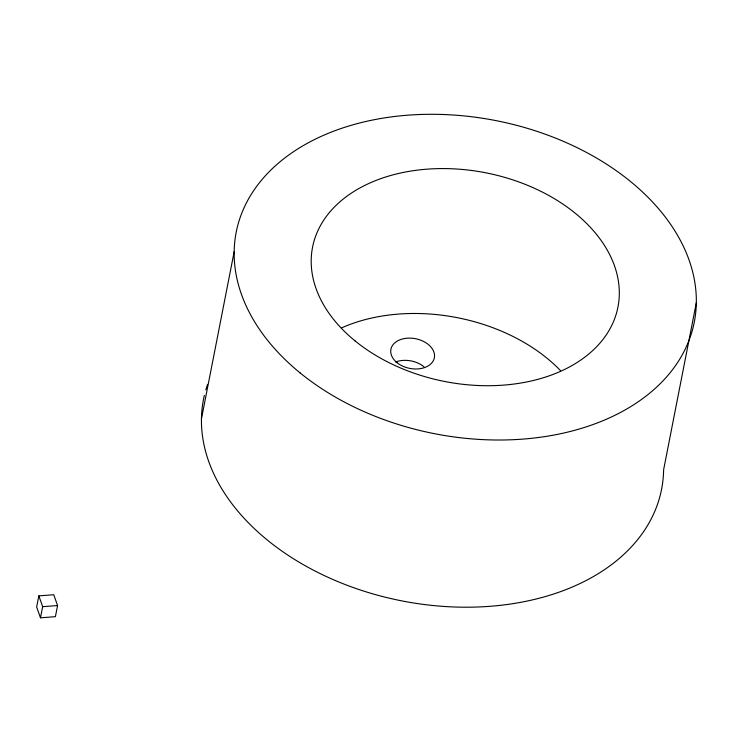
<?xml version="1.0" encoding="UTF-8"?>
<svg xmlns="http://www.w3.org/2000/svg" width="733" height="733" viewBox="0 0 733 733"><rect width="100%" height="100%" fill="white"/><g stroke="black" fill="none" stroke-linecap="round" stroke-linejoin="round"><path stroke-width="1.1" d="M38.831 595.874L36.65 607.025L40.471 617.818L55.396 616.682L57.577 605.54L53.756 594.738L38.831 595.874L42.661 606.677L40.471 617.818M201.438 418.882L234.184 251.676M696.35 302.601L663.612 469.807A233.406 159.519 11.1 0 1 412.826 602.856A233.406 159.519 11.1 0 1 204.37 395.334M42.661 606.677L57.577 605.54M205.817 389.846A233.406 159.519 11.1 0 1 207.549 384.449M341.853 327.761A155.607 106.349 11.1 0 1 560.534 370.641M395.563 362.02A22.137 15.127 11.1 0 1 423.912 366.702M300.063 372.868A233.406 159.519 11.1 0 0 687.82 343.356A233.406 159.519 11.1 0 0 407.914 115.182A233.406 159.519 11.1 0 0 300.063 372.868M355.129 340.955A155.607 106.349 11.1 0 0 613.631 321.283A155.607 106.349 11.1 0 0 427.037 169.167A155.607 106.349 11.1 0 0 355.129 340.955M396.965 362.624A22.137 15.127 11.1 0 0 433.734 359.83A22.137 15.127 11.1 0 0 407.191 338.188A22.137 15.127 11.1 0 0 396.965 362.624"/></g></svg>
